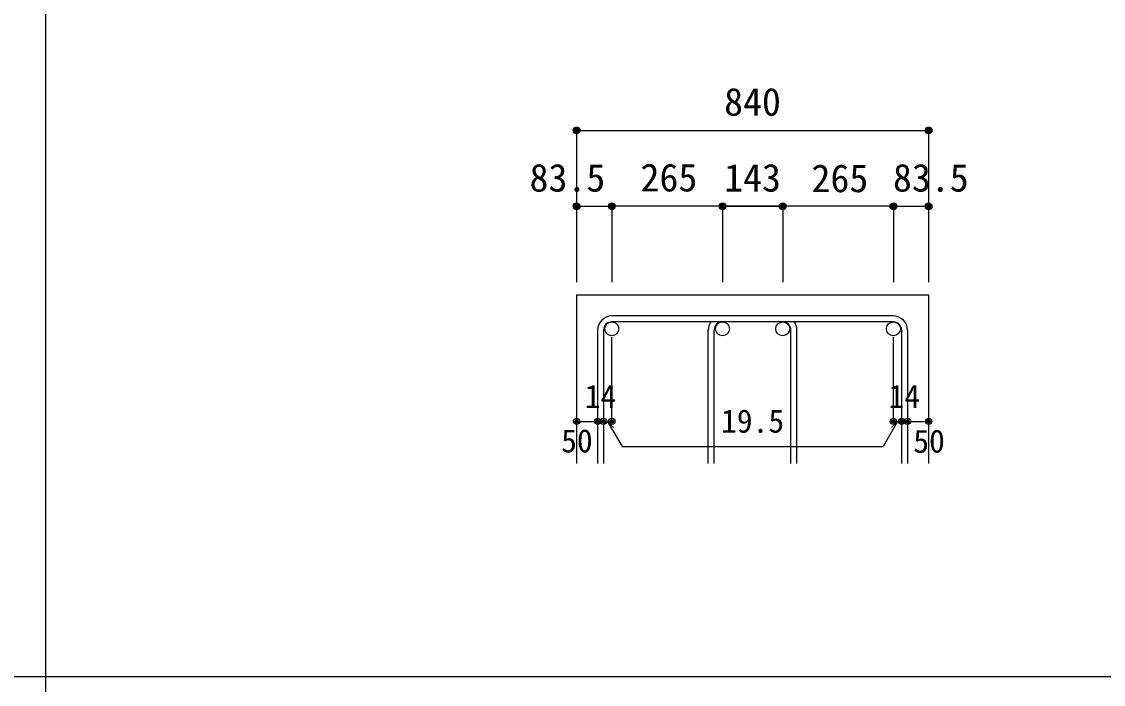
# Model space of a CAD drawing. Units: millimetres at full size, sheet at 1:30; details may follow other scales. Extents: x -5973 to 5954, y -4195 to 4201.
# Drawn here: x -1181 to 1384, y -15 to 1556 of the extents above; entities that cross this region are included whole.
import ezdxf
from ezdxf.enums import TextEntityAlignment as Align

# ---------------------------------------------------------------- set-up
doc = ezdxf.new("R2010")
doc.units = ezdxf.units.MM
doc.header["$LTSCALE"] = 30
doc.header["$PDMODE"] = 32
doc.header["$PDSIZE"] = 15
for name, color, linetype in [('0-1', 2, 'Continuous'), ('0-5', 7, 'Continuous'), ('0-6', 7, 'Continuous'), ('0-D', 4, 'Continuous'), ('F-0_枠', 6, 'Continuous')]:
    doc.layers.add(name, color=color, linetype=linetype)
doc.styles.add('ＭＳ ゴシック', font='')
doc.styles.get('ＭＳ ゴシック').set_extended_font_data('MS Gothic')

msp = doc.modelspace()

# ---------------------------------------------------------------- linework, layer by layer
at = {"layer": '0-1'}
for p, q in [((134.94, 908.3), (134.94, 508.3)), ((134.94, 908.3), (969.94, 908.3)), ((969.94, 908.3), (969.94, 508.3))]:
    msp.add_line(p, q, dxfattribs=at)
at = {"layer": '0-5', "color": 3}
for centre in [(218.44, 827.8), (480.94, 827.8), (623.94, 827.8), (886.44, 827.8)]:
    msp.add_circle(centre, 16.5, dxfattribs=at)
at = {"layer": '0-6'}
for p, q in [((886.44, 858.3), (218.44, 858.3)), ((184.94, 824.8), (184.94, 508.3)), ((198.94, 824.8), (198.94, 508.3)), ((886.44, 844.3), (218.44, 844.3)), ((447.44, 508.3), (447.44, 824.8)), ((461.44, 508.3), (461.44, 824.8)), ((643.44, 508.3), (643.44, 824.8)), ((657.44, 508.3), (657.44, 824.8)), ((905.94, 824.8), (905.94, 508.3)), ((919.94, 824.8), (919.94, 508.3))]:
    msp.add_line(p, q, dxfattribs=at)
for centre, radius, start, end in [((218.44, 824.8), 33.5, 90, 180), ((886.44, 824.8), 33.5, 0, 90), ((218.44, 824.8), 19.5, 90, 180), ((480.94, 824.8), 33.5, 144.40235, 180), ((480.94, 824.8), 19.5, 90, 180), ((623.94, 824.8), 19.5, 0, 90), ((623.94, 824.8), 33.5, 0, 35.59765), ((886.44, 824.8), 19.5, 0, 90)]:
    msp.add_arc(centre, radius, start, end, dxfattribs=at)
at = {"layer": '0-D'}
for p, q in [((134.94, 1298.3), (134.94, 1118.3)), ((134.94, 1298.3), (969.94, 1298.3)), ((969.94, 1298.3), (969.94, 1118.3)), ((134.94, 1118.3), (134.94, 938.3)), ((134.94, 1118.3), (218.44, 1118.3)), ((552.44, 1118.3), (218.44, 1118.3)), ((218.44, 1118.3), (218.44, 938.3)), ((480.94, 1118.3), (480.94, 938.3)), ((480.94, 1118.3), (623.94, 1118.3)), ((886.44, 1118.3), (552.44, 1118.3)), ((623.94, 1118.3), (623.94, 938.3)), ((886.44, 1118.3), (886.44, 938.3)), ((886.44, 1118.3), (969.94, 1118.3)), ((969.94, 1118.3), (969.94, 938.3)), ((218.44, 608.3), (218.44, 807.63)), ((886.44, 608.3), (886.44, 807.63)), ((134.94, 608.3), (184.94, 608.3)), ((184.94, 608.3), (218.44, 608.3)), ((208.69, 608.3), (222.83, 594.16)), ((208.69, 608.3), (242.91, 549.02)), ((896.19, 608.3), (861.96, 549.02)), ((896.19, 608.3), (882.05, 594.16)), ((886.44, 608.3), (969.94, 608.3)), ((905.94, 608.3), (919.94, 608.3)), ((242.91, 549.02), (861.96, 549.02))]:
    msp.add_line(p, q, dxfattribs=at)
msp.add_lwpolyline([(969.94, 1298.3), (969.94, 1118.3), (969.94, 938.3)], dxfattribs=at)
for centre, radius in [((134.94, 1298.3), 8), ((134.94, 1298.3), 7.2), ((134.94, 1298.3), 6.4), ((134.94, 1298.3), 5.6), ((134.94, 1298.3), 4.8), ((134.94, 1298.3), 4), ((134.94, 1298.3), 3.2), ((134.94, 1298.3), 2.4), ((134.94, 1298.3), 1.6), ((134.94, 1298.3), 0.8), ((969.94, 1298.3), 8), ((969.94, 1298.3), 7.2), ((969.94, 1298.3), 6.4), ((969.94, 1298.3), 5.6), ((969.94, 1298.3), 4.8), ((969.94, 1298.3), 4), ((969.94, 1298.3), 3.2), ((969.94, 1298.3), 2.4), ((969.94, 1298.3), 1.6), ((969.94, 1298.3), 0.8), ((134.94, 1118.3), 8), ((134.94, 1118.3), 7.2), ((134.94, 1118.3), 6.4), ((134.94, 1118.3), 5.6), ((134.94, 1118.3), 4.8), ((134.94, 1118.3), 4), ((134.94, 1118.3), 3.2), ((134.94, 1118.3), 2.4), ((134.94, 1118.3), 1.6), ((134.94, 1118.3), 0.8), ((218.44, 1118.3), 8), ((218.44, 1118.3), 7.2), ((218.44, 1118.3), 6.4), ((218.44, 1118.3), 5.6), ((218.44, 1118.3), 4.8), ((218.44, 1118.3), 4), ((218.44, 1118.3), 3.2), ((218.44, 1118.3), 2.4), ((218.44, 1118.3), 1.6), ((218.44, 1118.3), 0.8), ((480.94, 1118.3), 8), ((480.94, 1118.3), 7.2), ((480.94, 1118.3), 6.4), ((480.94, 1118.3), 5.6), ((480.94, 1118.3), 4.8), ((480.94, 1118.3), 4), ((480.94, 1118.3), 3.2), ((480.94, 1118.3), 2.4), ((480.94, 1118.3), 1.6), ((480.94, 1118.3), 0.8), ((623.94, 1118.3), 8), ((623.94, 1118.3), 7.2), ((623.94, 1118.3), 6.4), ((623.94, 1118.3), 5.6), ((623.94, 1118.3), 4.8), ((623.94, 1118.3), 4), ((623.94, 1118.3), 3.2), ((623.94, 1118.3), 2.4), ((623.94, 1118.3), 1.6), ((623.94, 1118.3), 0.8), ((886.44, 1118.3), 8), ((886.44, 1118.3), 7.2), ((886.44, 1118.3), 6.4), ((886.44, 1118.3), 5.6), ((886.44, 1118.3), 4.8), ((886.44, 1118.3), 4), ((886.44, 1118.3), 3.2), ((886.44, 1118.3), 2.4), ((886.44, 1118.3), 1.6), ((886.44, 1118.3), 0.8), ((969.94, 1118.3), 8), ((969.94, 1118.3), 7.2), ((969.94, 1118.3), 6.4), ((969.94, 1118.3), 5.6), ((969.94, 1118.3), 4.8), ((969.94, 1118.3), 4), ((969.94, 1118.3), 3.2), ((969.94, 1118.3), 2.4), ((969.94, 1118.3), 1.6), ((969.94, 1118.3), 0.8), ((134.94, 608.3), 4), ((134.94, 608.3), 3.6), ((134.94, 608.3), 3.2), ((134.94, 608.3), 2.8), ((134.94, 608.3), 2.4), ((134.94, 608.3), 2), ((134.94, 608.3), 1.6), ((134.94, 608.3), 1.2), ((134.94, 608.3), 0.8), ((134.94, 608.3), 0.4), ((184.94, 608.3), 4), ((184.94, 608.3), 3.6), ((184.94, 608.3), 3.2), ((184.94, 608.3), 2.8), ((184.94, 608.3), 2.4), ((184.94, 608.3), 2), ((184.94, 608.3), 1.6), ((184.94, 608.3), 1.2), ((184.94, 608.3), 0.8), ((184.94, 608.3), 0.4), ((198.94, 608.3), 4), ((198.94, 608.3), 3.6), ((198.94, 608.3), 3.2), ((198.94, 608.3), 2.8), ((198.94, 608.3), 2.4), ((198.94, 608.3), 2), ((198.94, 608.3), 1.6), ((198.94, 608.3), 1.2), ((198.94, 608.3), 0.8), ((198.94, 608.3), 0.4), ((218.44, 608.3), 4), ((218.44, 608.3), 3.6), ((218.44, 608.3), 3.2), ((218.44, 608.3), 2.8), ((218.44, 608.3), 2.4), ((218.44, 608.3), 2), ((218.44, 608.3), 1.6), ((218.44, 608.3), 1.2), ((218.44, 608.3), 0.8), ((218.44, 608.3), 0.4), ((886.44, 608.3), 4), ((886.44, 608.3), 3.6), ((886.44, 608.3), 3.2), ((886.44, 608.3), 2.8), ((886.44, 608.3), 2.4), ((886.44, 608.3), 2), ((886.44, 608.3), 1.6), ((886.44, 608.3), 1.2), ((886.44, 608.3), 0.8), ((886.44, 608.3), 0.4), ((905.94, 608.3), 4), ((905.94, 608.3), 3.6), ((905.94, 608.3), 3.2), ((905.94, 608.3), 2.8), ((905.94, 608.3), 2.4), ((905.94, 608.3), 2), ((905.94, 608.3), 1.6), ((905.94, 608.3), 1.2), ((905.94, 608.3), 0.8), ((905.94, 608.3), 0.4), ((919.94, 608.3), 4), ((919.94, 608.3), 3.6), ((919.94, 608.3), 3.2), ((919.94, 608.3), 2.8), ((919.94, 608.3), 2.4), ((919.94, 608.3), 2), ((919.94, 608.3), 1.6), ((919.94, 608.3), 1.2), ((919.94, 608.3), 0.8), ((919.94, 608.3), 0.4), ((969.94, 608.3), 4), ((969.94, 608.3), 3.6), ((969.94, 608.3), 3.2), ((969.94, 608.3), 2.8), ((969.94, 608.3), 2.4), ((969.94, 608.3), 2), ((969.94, 608.3), 1.6), ((969.94, 608.3), 1.2), ((969.94, 608.3), 0.8), ((969.94, 608.3), 0.4)]:
    msp.add_circle(centre, radius, dxfattribs=at)
at = {"layer": '0-D', "color": 7}
for p in [(134.94, 1298.3), (969.94, 1298.3), (134.94, 1118.3), (218.44, 1118.3), (480.94, 1118.3), (623.94, 1118.3), (886.44, 1118.3), (969.94, 1118.3), (134.94, 608.3), (184.94, 608.3), (198.94, 608.3), (218.44, 608.3), (886.44, 608.3), (905.94, 608.3), (919.94, 608.3), (969.94, 608.3)]:
    msp.add_point(p, dxfattribs=at)
at = {"layer": 'F-0_枠', "color": 2}
for p, q in [((-1124.64, 4201.15), (-1124.64, -4195.24)), ((3723.6, 2.95), (-5972.88, 2.95))]:
    msp.add_line(p, q, dxfattribs=at)

# ---------------------------------------------------------------- texts
at = {"layer": '0-D', "style": 'ＭＳ ゴシック'}
for s, height, p in [('840', 65.98, (484.94, 1313.3)), ('83.5', 65.98, (23.44, 1133.3)), ('265', 65.98, (286.63, 1133.74)), ('143', 65.98, (484.94, 1133.3)), ('265', 65.98, (692.16, 1132.01)), ('83.5', 65.98, (885.44, 1133.3)), ('14', 54.99, (154.4, 623.75)), ('14', 54.99, (874.98, 623.75)), ('19.5', 54.99, (477.66, 565.12)), ('50', 54.99, (98.37, 518.34)), ('50', 54.99, (933.64, 517.56))]:
    msp.add_text(s, height=height, dxfattribs=at).set_placement(p, align=Align.BOTTOM_LEFT)

doc.saveas('drawing.dxf')
